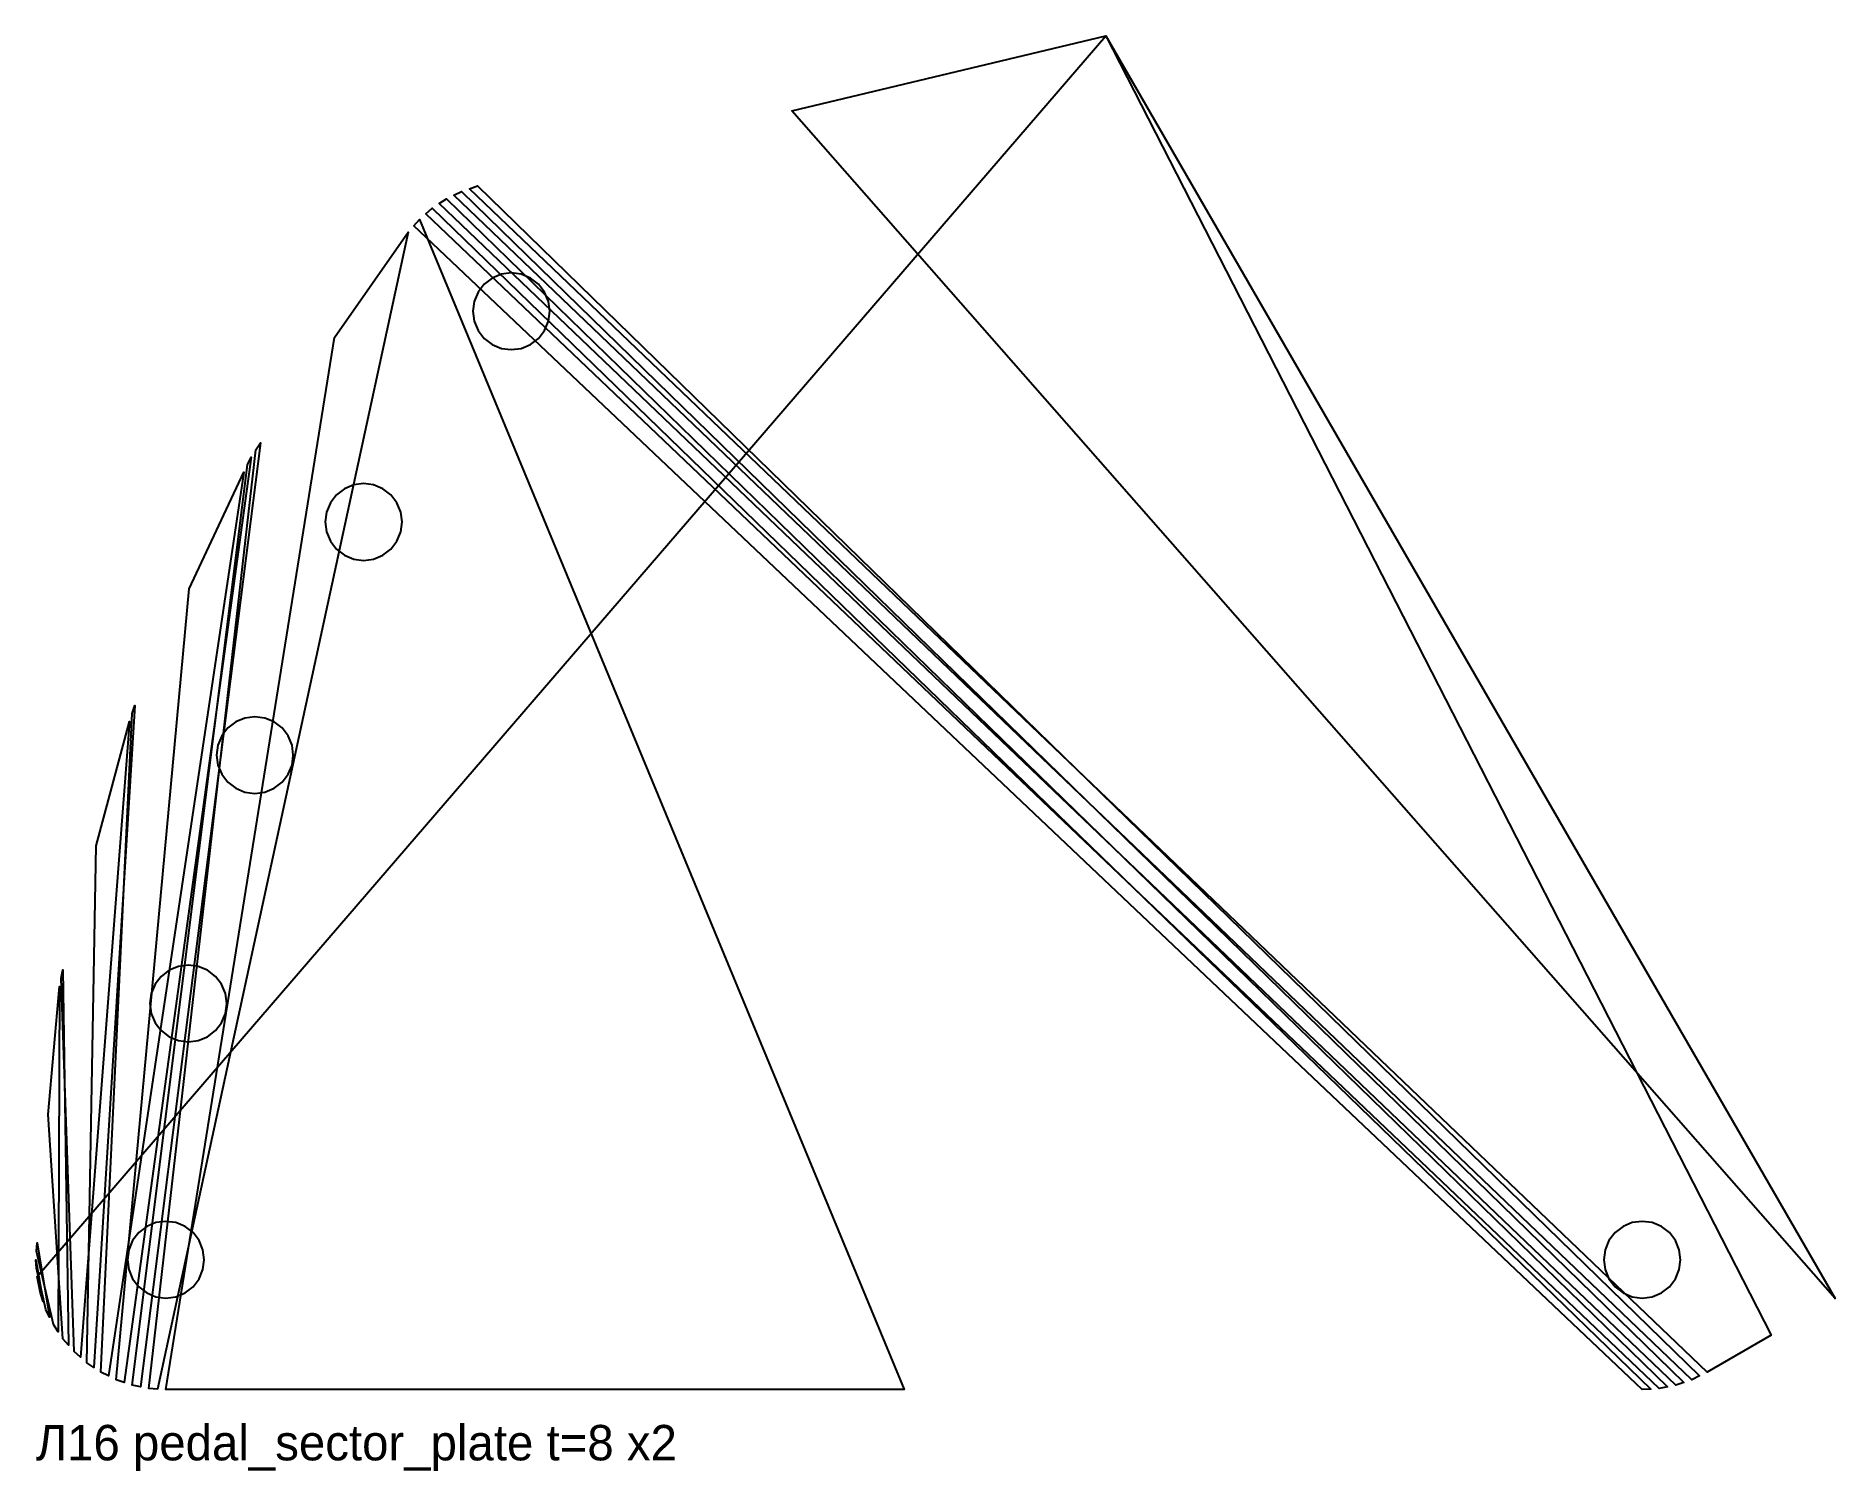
# Model space of a CAD drawing. Header units: millimetres. Extents: x 0 to 305, y -14 to 229.
import ezdxf

# ---------------------------------------------------------------- set-up
doc = ezdxf.new("R2010")
doc.units = ezdxf.units.MM

msp = doc.modelspace()

# ---------------------------------------------------------------- linework, layer by layer
at = {"layer": 'CUT'}
for points in [[(181.15, 229.36), (242.9, 122.4), (304.65, 15.45), (127.97, 216.65), (181.15, 229.36), (293.83, 9.2), (283, 2.95), (73.43, 203.48), (74.79, 203.95), (281.71, 2.31), (280.42, 1.67), (70.78, 202.39), (72.07, 203.02), (279.06, 1.21), (277.69, 0.75), (68.29, 200.95), (69.49, 201.75), (276.28, 0.47), (274.87, 0.19), (66.01, 199.2), (67.1, 200.15), (273.44, 0.09), (272, 0), (63.98, 197.17), (64.93, 198.25), (147, 0), (22, 0), (50.54, 178.24), (63.04, 196.09), (20.56, 0.09), (19.13, 0.19), (37.24, 159.2), (38.04, 160.39), (17.72, 0.47), (16.31, 0.75), (35.8, 156.71), (36.44, 158), (14.94, 1.21), (13.58, 1.67), (25.96, 135.67), (35.17, 155.42), (12.29, 2.31), (11, 2.95), (16.29, 114.56), (16.75, 115.92), (9.8, 3.75), (8.61, 4.55), (10.19, 92.15), (15.83, 113.2), (7.53, 5.49), (6.44, 6.44), (4.27, 69.69), (4.55, 71.11), (5.49, 7.53), (4.55, 8.61), (2.09, 46.58), (3.99, 68.28), (3.75, 9.8), (2.95, 11), (0.09, 23.44), (0.19, 24.87), (2.31, 12.29), (1.67, 13.58), (0.09, 20.56), (0, 22), (1.21, 14.94), (0.75, 16.31), (0.47, 17.72), (0.19, 19.13)], [(74.86, 179.45), (75.89, 178.1), (77.24, 177.07), (78.81, 176.42), (80.49, 176.2), (82.17, 176.42), (83.74, 177.07), (85.09, 178.1), (86.12, 179.45), (86.77, 181.01), (86.99, 182.7), (86.77, 184.38), (86.12, 185.95), (85.09, 187.29), (83.74, 188.33), (82.17, 188.98), (80.49, 189.2), (78.81, 188.98), (77.24, 188.33), (75.89, 187.29), (74.86, 185.95), (74.21, 184.38), (73.99, 182.7), (74.21, 181.01), (74.86, 179.45)], [(49.86, 143.75), (50.9, 142.4), (52.24, 141.37), (53.81, 140.72), (55.49, 140.5), (57.18, 140.72), (58.74, 141.37), (60.09, 142.4), (61.12, 143.75), (61.77, 145.32), (61.99, 147), (61.77, 148.68), (61.12, 150.25), (60.09, 151.6), (58.74, 152.63), (57.18, 153.28), (55.49, 153.5), (53.81, 153.28), (52.24, 152.63), (50.9, 151.6), (49.86, 150.25), (49.22, 148.68), (48.99, 147), (49.22, 145.32), (49.86, 143.75)], [(31.45, 104.26), (32.48, 102.91), (33.83, 101.88), (35.39, 101.23), (37.08, 101.01), (38.76, 101.23), (40.33, 101.88), (41.67, 102.91), (42.71, 104.26), (43.36, 105.82), (43.58, 107.51), (43.36, 109.19), (42.71, 110.76), (41.67, 112.1), (40.33, 113.13), (38.76, 113.78), (37.08, 114.01), (35.39, 113.78), (33.83, 113.13), (32.48, 112.1), (31.45, 110.76), (30.8, 109.19), (30.58, 107.51), (30.8, 105.82), (31.45, 104.26)], [(20.17, 62.16), (21.2, 60.82), (22.55, 59.78), (24.12, 59.13), (25.8, 58.91), (27.48, 59.13), (29.05, 59.78), (30.39, 60.82), (31.43, 62.16), (32.08, 63.73), (32.3, 65.41), (32.08, 67.09), (31.43, 68.66), (30.39, 70.01), (29.05, 71.04), (27.48, 71.69), (25.8, 71.91), (24.12, 71.69), (22.55, 71.04), (21.2, 70.01), (20.17, 68.66), (19.52, 67.09), (19.3, 65.41), (19.52, 63.73), (20.17, 62.16)], [(16.37, 18.75), (17.4, 17.4), (18.75, 16.37), (20.32, 15.72), (22, 15.5), (23.68, 15.72), (25.25, 16.37), (26.6, 17.4), (27.63, 18.75), (28.28, 20.32), (28.5, 22), (28.28, 23.68), (27.63, 25.25), (26.6, 26.6), (25.25, 27.63), (23.68, 28.28), (22, 28.5), (20.32, 28.28), (18.75, 27.63), (17.4, 26.6), (16.37, 25.25), (15.72, 23.68), (15.5, 22), (15.72, 20.32), (16.37, 18.75)], [(266.37, 18.75), (267.4, 17.4), (268.75, 16.37), (270.32, 15.72), (272, 15.5), (273.68, 15.72), (275.25, 16.37), (276.6, 17.4), (277.63, 18.75), (278.28, 20.32), (278.5, 22), (278.28, 23.68), (277.63, 25.25), (276.6, 26.6), (275.25, 27.63), (273.68, 28.28), (272, 28.5), (270.32, 28.28), (268.75, 27.63), (267.4, 26.6), (266.37, 25.25), (265.72, 23.68), (265.5, 22), (265.72, 20.32), (266.37, 18.75)]]:
    msp.add_lwpolyline(points, close=True, dxfattribs=at)

# ---------------------------------------------------------------- texts
at = {"layer": 'TEXT'}
msp.add_text('Л16 pedal_sector_plate t=8 x2', height=6, dxfattribs=at).set_placement((0, -12))

doc.saveas('drawing.dxf')
